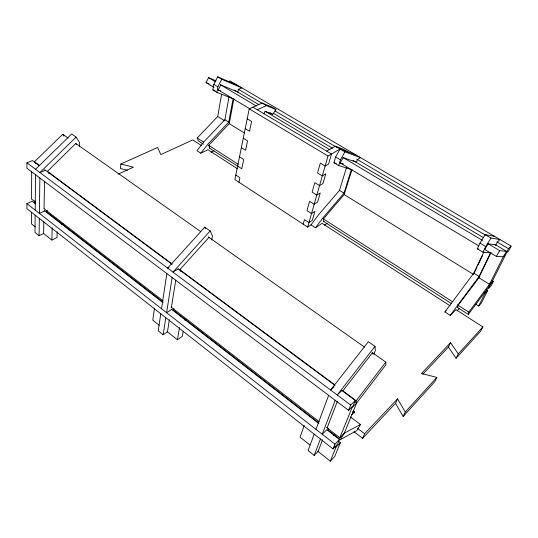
<?xml version="1.0" encoding="UTF-8"?>
<svg xmlns="http://www.w3.org/2000/svg" width="538" height="538" viewBox="0 0 538 538"><rect width="100%" height="100%" fill="white"/><g stroke="black" fill="none" stroke-linecap="round" stroke-linejoin="round"><path stroke-width="0.81" d="M35.562 203.821L32.246 201.252L26.907 203.633L26.9 208.677L333.015 448.927L337.508 444.294L339.451 439.519L326.842 429.741L322.255 434.24L335.214 400.292M39.227 165.59L32.488 160.58L26.934 162.819L26.934 168.286L348.577 410.346L353.184 405.753L355.322 400.487L341.845 390.467M31.473 212.376L31.412 223.828L35.246 226.875M31.688 171.716L31.547 199.033L35.535 202.12M35.152 215.16L34.997 232.429L39.092 235.698L43.605 233.512L43.827 221.239M35.199 210.109L35.521 174.749M39.092 235.698L39.321 218.428M39.859 178.011L39.388 213.384L44.715 210.923M44.049 208.71L44.54 181.387M57.189 231.804L57.008 237.514L51.863 240.069L52.193 227.796M79.449 146.625L79.651 142.684L76.08 137.062L71.675 133.975L35.569 169.282M201.447 145.542L192.745 139.934L160.788 154.594L157.647 147.486L120.848 163.989L120.431 168.542L127.452 170.324M154.514 308.039L152.779 320.204L159.261 325.349M160.781 313.755L158.212 330.83L163.148 334.777L167.452 331.852L169.403 319.72M161.534 308.751L166.82 273.56M163.148 334.777L165.818 317.709M172.113 277.541L166.605 312.712L171.669 309.39M171.4 307.319L175.778 280.123M457.677 307.622L458.067 305.268L479.876 276.64M228.973 97.203L224.871 119.725L204.285 141.407L196.942 150.68L200.795 153.182L208.145 143.881L228.744 122.113L233.089 98.777L216.935 92.395L212.866 89.947L213.801 84.325L217.668 76.833L237.917 85.569M216.935 92.395L217.897 86.766L221.784 79.261L241.898 87.909L238.435 89.355L237.85 92.469M167.036 331.522L177.406 339.76L179.51 327.649M203.344 144.137L198.394 140.956L197.217 137.997L217.715 116.531L221.616 94.264M183.155 331.516L182.295 336.351L177.406 339.76M233.875 98.864L229.242 123.646L208.71 145.368L209.833 148.306M211.71 239.961L212.463 236L210.156 230.936L204.803 227.184L167.641 268.099L168.959 267.305M468.309 314.454L468.78 312.134L489.506 284.299L492.142 281.596L505.908 254.171L503.272 256.801L489.506 284.299L488.901 286.781L468.309 314.454L457.71 307.642M264.044 113.505L265.207 111.319L272.766 114.312L275.967 109.523L271.677 106.995L262.08 103.027L249.222 108.837L234.891 179.571L307.642 227.09L311.636 224.427M238.98 182.241L239.914 177.722L235.805 175.052M303.163 224.164L304.434 219.639L308.94 222.564L312.309 220.338L314.905 211.373L311.509 213.579L306.956 210.647L309.579 201.333L314.179 204.258L317.588 202.086L320.231 192.954L316.801 195.099L312.154 192.174L314.817 182.678L319.525 185.603L322.968 183.485L325.759 173.841L322.296 175.926L317.541 173.007L320.312 163.148L325.12 166.067L328.597 164.009L331.495 153.996L252.941 107.156M307.642 227.09L327.998 156.013L340.083 149.033L355.867 154.877M346.485 167.587L339.478 190.378L318.671 214.669L311.004 224.85L315.497 227.769L323.177 217.554L343.99 193.162L351.361 169.578L338.732 165.576L333.943 162.698L335.625 156.995L340.083 149.033M338.732 165.576L340.44 159.873L344.925 151.891L360.514 157.607L357.373 159.53L356.378 162.684M352.06 169.409L344.172 194.588L323.419 218.926L323.91 221.636M304.226 425.45L300.076 437.165L309.935 444.993M314.199 434.159L308.113 450.548L314.179 455.39L318.072 451.449L322.551 439.822M315.988 429.344L328.624 395.329M314.179 455.39L320.419 439.042M327.138 427.898L337.299 401.509M333.015 448.927L334.945 444.146L339.451 439.519M348.577 410.346L350.702 405.067L355.322 400.487M317.817 451.254L330.305 461.167L335.947 447.273L340.379 442.693L338.415 441.167M326.539 427.434L339.828 437.724L352.074 407.582L356.62 403.043L385.948 364.71L385.813 362.121L372.094 352.444M373.782 354.334L375.363 350.446L375.013 346.364L368.362 341.711L330.594 390.016L334.125 386.708M340.379 442.693L334.697 456.574L330.305 461.167M342.719 390.743L356.21 400.763L356.62 403.043L344.286 433.151L340.366 439.593L327.75 429.808L328.644 428.416M354.024 413.285L354.65 411.765L353.338 410.783M353.97 431.678L362.632 438.288L364.609 433.749L397.575 398.819L405.289 411.994L403.157 416.479L395.517 403.312L397.575 398.819M483.958 251.791L473.756 273.149L444.946 311.946L450.252 315.402L479.076 276.431L490.508 252.867L482.99 252.255L477.28 248.825L479.963 243.109L485.182 234.615L494.496 236.337M482.99 252.255L485.713 246.538L490.965 238.025L499.99 239.565L497.334 242.107L495.686 245.496M473.507 274.427L477.065 266.983M477.778 265.496L482.404 255.826M34.835 200.842L34.17 202.234L35.495 203.263M478.807 277.695L491.086 252.409M46.611 211.871L47.29 210.479M448.403 347.064L450.548 342.693L458.262 353.917L456.049 358.288L448.403 347.064L422.787 374.314M450.548 342.693L421.469 373.5L436.829 377.407L434.643 381.839L403.157 416.479M475.841 304.273L478.625 306.035L485.088 293.116L487.724 290.399L486.312 289.518M511.1 246.095L508.491 248.684L506.11 253.425L508.719 250.822L511.1 246.095L230.022 80.929L228.623 81.487M487.724 290.399L481.254 303.284L478.625 306.035M493.285 281.495L491.08 285.88L488.47 288.576L490.676 284.172L493.285 281.495L491.86 280.614M213.976 87.364L206.054 82.623L208.589 77.68L216.027 80.814M450.252 315.402L455.989 309.626L482.855 326.949L480.629 331.253L456.049 358.288M173.209 310.016L173.922 308.684M350.433 416.923L360.487 424.522L356.741 430.642L340.366 439.593M484.725 249.444L488.201 243.808L495.511 244.783M496.278 256.364L499.795 250.695L506.648 251.381L503.272 256.801L496.278 256.364L484.758 249.464M356.21 400.763L385.813 362.121M375.013 346.364L337.239 394.993L341.919 390.521M342.861 390.844L372.457 352.699L372.585 354.031M208.946 237.386L179.8 269.706L180.882 271.569M210.156 230.936L172.967 272.08L178.219 268.872M405.289 411.994L436.829 377.407M458.262 353.917L482.855 326.949M362.632 438.288L395.517 403.312M339.828 437.724L344.286 433.151L360.487 424.522M333.567 435.767L334.73 434.59M457.044 310.789L459.398 308.402M351.738 414.704L354.65 411.765L352.437 412.034M444.946 311.946L446.096 310.803M76.08 137.062L39.933 172.543L45.468 170.223M47.438 171.38L75.784 143.464L76.578 144.695M35.838 163.552L34.493 161.763L62.738 134.265L68.225 138.138M184.736 320.11L186.108 319.175M324.407 225.227L327.124 223.378M315.497 227.769L322.101 223.317L450.01 305.772M326.647 151.104L335.268 146.195L343.459 149.255L348.173 152.032M61.601 224.77L63.114 224.037M211.152 152.167L214.104 150.734M200.795 153.182L207.964 149.739L237.487 168.777M257.339 109.779L266.451 105.609L275.967 109.523M118.125 174.164L133.377 167.17L120.848 163.989M477.28 248.825L478.827 248.98M333.943 162.698L336.344 163.471M343.365 163.969L340.218 162.94L343.19 157.654L355.672 161.972M212.866 89.947L215.187 90.868M220.526 90.835L218.22 89.907L220.795 84.937L236.841 91.608M206.054 82.623L209.04 83.841M217.668 76.833L221.784 79.261M262.08 103.027L266.451 105.609M335.268 146.195L344.925 151.891M485.182 234.615L490.965 238.025M238.099 89.16L262.678 103.659M274.972 110.909L336.425 147.17M356.667 159.107L485.35 235.032M496.924 241.858L508.491 248.684M234.185 90.034L258.899 104.668M273.344 113.222L332.571 148.3M353.009 160.398L483.534 237.695M495.095 244.534L506.648 251.381M269.908 112.617L272.766 114.312M208.589 77.68L215.819 81.978M220.156 84.553L256.283 106.02M264.952 111.171L329.989 149.806M342.995 157.533L482.458 240.392M487.515 243.398L499.795 250.695M213.801 84.325L217.897 86.766M335.625 156.995L340.44 159.873M479.963 243.109L485.713 246.538M218.294 89.954L249.982 108.925M340.003 162.812L478.995 246.014M249.222 108.837L327.998 156.013M247.198 118.811L251.569 121.46L249.538 131.259L245.214 128.602M224.871 119.725L228.744 122.113M339.478 190.378L343.99 193.162M473.756 273.149L479.076 276.431M217.715 116.531L224.864 120.942M229.154 123.592L244.178 132.866M344.313 194.675L473.057 274.145M478.78 277.675L489.506 284.299M243.263 138.226L247.541 140.882L245.584 150.337L241.354 147.674M483.675 292.235L485.088 293.116M239.504 156.793L243.694 159.463L241.77 168.75L237.621 166.087M197.217 137.997L203.579 142.079M208.529 145.253L238.233 164.298M323.096 218.717L452.512 301.704M457.461 304.878L468.78 312.134M209.699 148.219L237.964 166.39M323.459 221.347L451.355 303.553M75.771 143.458L200.607 231.501M208.152 236.821L364.549 347.124M34.493 161.763L39.213 165.267M47.304 171.279L172.079 263.976M179.504 269.484L334.629 384.731M44.62 169.598L172.005 264.252M178.071 268.765L335.107 385.457M354.603 401.543L356.62 403.043M26.934 162.819L350.702 405.067M357.494 428.342L364.609 433.749M44.17 208.805L163.095 300.89M171.071 307.064L319.229 421.779M46.786 212.012L163.027 302.121M172.987 309.841L318.449 422.599M44.19 210.513L162.953 302.632M171.582 309.323L318.879 423.567M26.907 203.633L334.945 444.146M334.636 446.244L335.947 447.273M43.558 233.472L51.863 240.069M48.312 172.564L49.187 173.74M62.738 134.265L63.961 136.127M204.803 227.184L205.476 228.643"/></g></svg>
